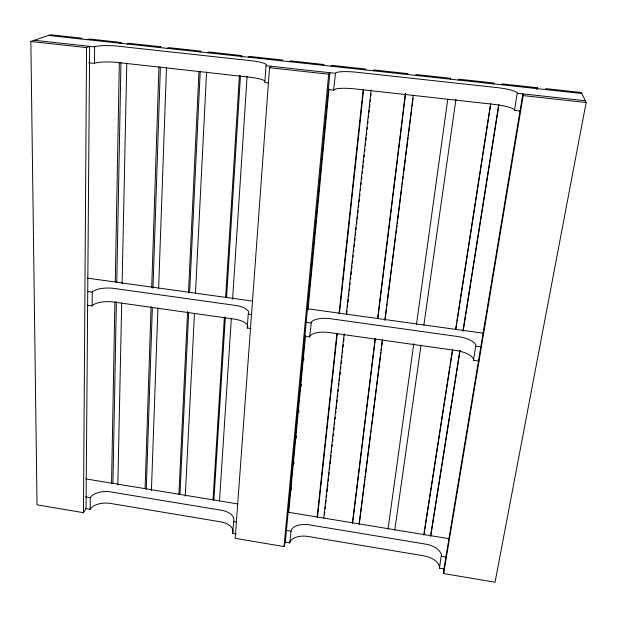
<?xml version="1.0" encoding="UTF-8"?>
<svg xmlns="http://www.w3.org/2000/svg" width="617" height="617" viewBox="0 0 617 617"><rect width="100%" height="100%" fill="white"/><g stroke="black" fill="none" stroke-linecap="round" stroke-linejoin="round"><path stroke-width="0.93" d="M83.457 512.688L86.55 47.609L89.635 46.352L86.048 508.616L83.457 512.688L37.028 504.837L30.85 41.493L50.386 34.76L82.015 38.2L80.202 38.886M85.454 508.516L90.198 509.318L90.306 497.688L91.069 496.5A16.235 8.815 -1.3 0 1 110.613 491.903L221.326 510.259A16.266 9.178 2.9 0 1 233.866 520.308L232.532 533.289L236.28 533.921M87.421 305.238L92.141 305.909L92.272 292.149L93.098 291.293A17.662 6.54 1.1 0 1 114.322 288.463L234.861 305.338A17.723 6.826 3.7 0 1 248.728 313.189L248.227 314.115L247.232 328.02L251.011 328.56M88.748 62.795L94.455 63.435L94.609 46.9L95.512 46.522A19.389 3.162 3.3 0 1 118.726 46.26L251.019 60.713A19.466 3.316 4.4 0 1 266.529 65.271L266.012 65.703L264.809 82.477L268.626 82.909M479.224 361.099L473.509 360.282L475.838 345.142A18.456 7.126 8.9 0 0 458.099 336.581L330.812 318.765A17.932 6.995 5.9 0 0 311.377 322.005L309.649 336.921L304.921 336.25M111.554 482.995L114.909 302.068M115.279 281.861L119.343 62.44M112.911 483.574L116.389 301.551M116.76 282.285L120.955 62.703M117.839 484.993L121.696 303.016M122.104 283.758L126.786 63.266M473.509 360.282L473.524 359.241A18.348 7.304 9 0 0 455.924 350.51L329.37 332.578A17.831 7.173 6 0 0 310.027 335.949L309.649 336.921M145.095 488.533L151.08 306.549M151.713 287.291L158.962 66.79M146.283 489.104L152.36 307.374M153.001 288.139L160.389 66.991M151.412 490.538L157.906 308.469M158.623 288.232L166.482 67.623M178.915 494.14L187.583 311.485M188.447 293.222L198.99 71.148M179.948 494.657L188.655 312.834M189.62 292.628L200.224 71.364M185.277 496.161L194.455 313.413M195.473 293.214L206.579 71.988M443.654 573.555L443.916 568.889L522.861 93.877L523.193 95.596L443.654 573.555L495.042 582.24L586.15 102.515L581.391 92.519L545.636 88.624L545.937 89.596M213.027 499.77L224.395 317.022M225.591 297.78L239.411 75.59M213.891 500.271L225.313 317.786M226.57 297.61L240.46 75.744M241.602 57.497L241.717 55.576L208.801 51.99L207.543 52.754M444.101 568.92L439.389 568.126L441.417 554.922A16.906 9.533 11.6 0 0 425.637 544.125L309.256 524.836A16.443 9.386 6.7 0 0 291.216 529.88L289.697 542.914L285.008 542.127M439.389 568.126L439.481 566.745A16.821 9.648 11.8 0 0 423.81 555.84L308.037 536.474A16.358 9.502 6.7 0 0 290.075 541.61L289.697 542.914M219.498 500.857L231.352 318.403M232.601 299.191L247.085 76.4M271.21 66.274L269.513 67.716L235.193 538.325L284.013 546.577L285.332 542.181L329.91 72.706L328.676 74.217L284.013 546.577M288.71 512.311L305.515 335.795M307.983 309.888L328.984 89.241M291.386 489.744L291.571 487.831M293.854 463.876L294.039 461.963M296.322 438.016L296.507 436.103M298.79 412.148L298.975 410.236M301.258 386.288L301.443 384.368M303.726 360.421L303.911 358.508M327.828 89.527L333.558 90.167L335.548 72.837A19.721 3.409 5.3 0 1 356.603 72.251L497.04 87.599A20.346 3.478 6.6 0 1 517.247 92.758L514.524 110.397L520.224 111.037M317.13 517.031L336.928 333.211M338.988 314.061L363.105 90.028M317.477 517.401L337.306 333.473M339.473 313.351L363.544 90.144M323.771 518.126L344.109 334.213M346.33 314.092L371.118 89.951M324.496 514.686L324.82 511.817M325.136 508.94L325.452 506.071M325.768 503.202L326.084 500.333M326.408 497.464L326.725 494.595M327.041 491.726L327.357 488.857M327.573 486.944L327.889 484.075M328.205 481.206L328.522 478.337M328.838 475.468L329.162 472.599M329.478 469.73L329.794 466.861M330.11 463.992L330.427 461.123M330.643 459.21L331.067 455.385M331.383 452.516L331.599 450.603M332.015 446.777L332.231 444.865M332.656 441.039L332.864 439.127M333.188 436.25L333.504 433.381M333.82 430.512L334.136 427.643M334.453 424.774L334.769 421.905M335.093 419.036L335.301 417.123M335.725 413.297L335.941 411.385M336.257 408.516L336.573 405.647M336.89 402.778L337.206 399.909M337.53 397.039L337.846 394.17M338.162 391.301L338.371 389.389M338.795 385.563L339.011 383.651M339.327 380.782L339.643 377.913M339.959 375.043L340.283 372.174M340.599 369.305L340.916 366.436M341.232 363.56L341.548 360.69M341.872 357.821L342.08 355.909M342.396 353.04L342.713 350.171M343.037 347.302L343.353 344.433M343.669 341.563L343.985 338.694M344.301 335.825L344.517 333.913M346.847 312.873L347.055 310.96M347.479 307.135L347.695 305.222M348.011 302.353L348.327 299.484M348.644 296.615L348.967 293.746M349.284 290.869L349.492 288.957M349.916 285.131L350.132 283.218M350.556 279.393L350.764 277.48M351.081 274.611L351.405 271.742M351.721 268.873L352.037 266.004M352.353 263.135L352.569 261.222M352.993 257.397L353.202 255.484M353.626 251.659L353.834 249.746M354.158 246.877L354.474 244.008M354.79 241.139L355.107 238.27M355.423 235.401L355.747 232.532M356.063 229.663L356.271 227.75M356.695 223.925L356.911 222.012M357.228 219.143L357.544 216.266M357.86 213.397L358.176 210.528M358.5 207.659L358.816 204.79M359.133 201.921L359.449 199.052M359.765 196.183L359.981 194.27M360.405 190.445L360.613 188.532M361.038 184.707L361.253 182.794M361.678 178.969L361.886 177.056M362.31 173.23L362.518 171.318M362.842 168.449L363.158 165.58M363.475 162.711L363.691 160.798M364.107 156.973L364.323 155.06M364.747 151.234L364.955 149.322M365.38 145.489L365.596 143.576M365.912 140.707L366.228 137.838M366.544 134.969L366.76 133.056M367.184 129.231L367.393 127.318M367.817 123.493L368.033 121.58M368.449 117.754L368.665 115.842M368.981 112.973L369.298 110.104M369.622 107.235L369.938 104.366M370.254 101.496L370.462 99.584M370.886 95.758L371.102 93.846M352.438 522.884L375.175 338.386M377.65 318.31L405.33 93.661M352.6 523.216L375.367 338.617M377.843 318.526L405.562 93.745M458.686 80.094L458.801 79.184L493.808 82.994L493.862 83.927M359.133 523.987L382.424 339.396M384.838 320.262L413.205 95.504M359.256 524.334L364.925 479.448M365.164 477.535L370.47 435.517M370.709 433.604L371.072 430.743M371.318 428.83L376.625 386.813M376.864 384.908L380.357 357.212M380.604 355.299L380.959 352.438M381.206 350.525L381.568 347.656M381.807 345.751L382.532 340.021M385.062 319.968L386.512 308.508M386.751 306.595L387.114 303.734M387.353 301.821L395.798 234.969M396.037 233.064L396.399 230.195M396.638 228.29L397.001 225.421M397.24 223.508L397.603 220.647M397.842 218.734L401.945 186.265M402.184 184.36L402.546 181.491M402.785 179.586L403.148 176.717M403.395 174.804L405.685 156.664M405.924 154.751L408.092 137.56M408.338 135.655L411.832 107.96M412.071 106.047L412.434 103.186M412.68 101.273L413.035 98.411M388.024 529.101L413.791 343.607M416.444 324.519L447.765 99.252M394.741 530.204L421.056 345.034M423.864 325.198L455.955 99.206M423.763 535.016L449.862 366.575M450.163 364.67L452.369 350.402M455.616 329.463L456.649 322.799M456.942 320.902L463.429 279.031M463.729 277.126L490.569 103.926M423.972 534.762L452.724 349.291M455.816 329.316L490.762 103.903M430.543 536.127L459.873 350.471M463.035 330.473L498.683 104.828M430.782 535.88L460.112 350.317M463.12 331.29L498.922 104.805M450.549 79.207L450.703 78.305L416.051 74.534L415.735 75.421M537.045 89.627L537.368 87.73L501.991 83.881L502.084 84.822M232.532 533.289L233.025 532.008M407.69 74.541L408.038 73.662L373.748 69.929L373.239 70.793M247.232 328.02L247.733 327.072A17.623 6.995 3.7 0 0 233.951 319.058L114.076 302.068A17.561 6.71 1 0 0 92.959 305.029L92.141 305.909M90.198 509.318L90.961 508.107A16.158 8.923 -1.5 0 1 110.404 503.426L220.554 521.843A16.181 9.294 2.9 0 1 233.064 531.129M365.272 69.929L365.819 69.073L331.877 65.379L331.175 66.212M333.558 90.167L333.913 89.681A19.605 3.671 5.4 0 1 354.86 88.894L494.41 104.435A20.214 3.748 6.7 0 1 514.447 109.849L514.524 110.397M323.293 65.356L324.025 64.523L290.437 60.875L289.543 61.685M281.738 60.828L282.663 60.026L249.415 56.409L248.335 57.196M240.607 56.355L241.717 55.576M199.9 51.921L201.188 51.165L168.603 47.617L167.168 48.357M159.602 47.532L161.068 46.799L128.806 43.29L127.195 44.008M94.455 63.435L95.35 63.027A19.274 3.417 3.1 0 1 118.433 62.572L249.931 77.218A19.351 3.579 4.3 0 1 264.793 80.966M119.706 43.19L121.341 42.48L89.403 39.01L87.622 39.696M48.442 35.431L581.862 93.506M34.344 40.29L94.609 46.9M266.012 65.703L335.193 73.292M517.331 93.267L585.294 100.725M30.85 41.493L86.55 47.609M269.513 67.716L328.676 74.217M523.193 95.596L586.15 102.515M87.305 278.12L252.276 301.073M306.634 308.639L483.049 333.18M87.529 291.486L92.272 292.149M248.227 314.115L252.029 314.655M305.299 322.151L311.007 322.953M475.823 346.168L480.543 346.831M85.694 478.885L237.607 503.896M287.931 512.179L449.338 538.757M85.624 496.909L90.306 497.688M233.373 521.573L236.195 522.044M286.118 530.381L290.831 531.168M441.332 556.287L446.068 557.082M537.368 87.73L537.631 88.694"/></g></svg>
